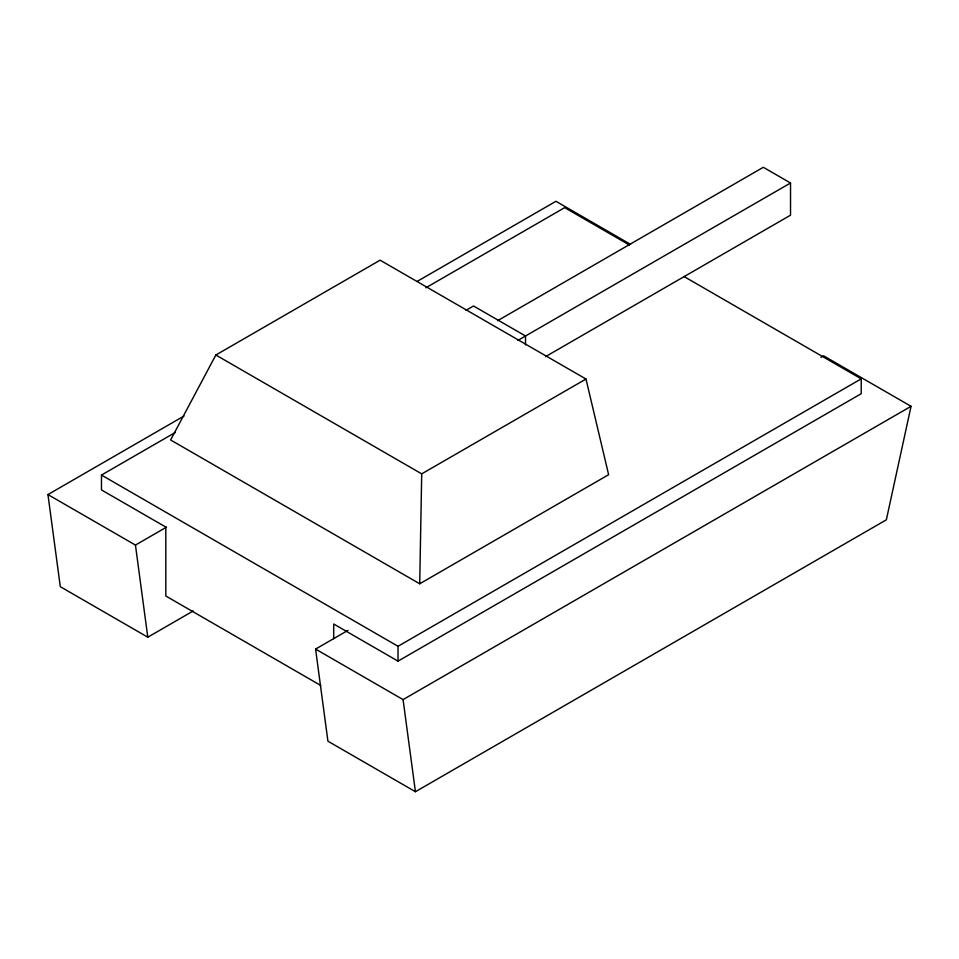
<?xml version="1.0" encoding="UTF-8"?>
<svg xmlns="http://www.w3.org/2000/svg" width="959" height="959" viewBox="0 0 959 959"><rect width="100%" height="100%" fill="white"/><g stroke="black" fill="none" stroke-linecap="round" stroke-linejoin="round"><path stroke-width="1.44" d="M419.718 583.779L421.708 473.866L585.985 379.033L608.629 474.705L419.718 583.779L170.618 439.965L215.847 355.01L380.112 260.177L585.985 379.033M820.964 357.299L823.553 355.801L911.05 406.316L886.344 519.826L415.427 791.714L327.93 741.199L315.583 649.087L347.973 630.375M193.203 610.979L147.794 637.196L60.297 586.68L47.95 494.568L184.02 416.014M417.273 281.347L555.932 201.294L630.554 244.377M320.774 685.469L165.811 596.007L165.811 527.066L101.474 489.929L101.474 475.065L175.437 432.377M425.844 287.796L564.683 207.647L629.428 245.024M465.918 310.368L473.518 305.981L525.52 335.998L525.52 344.904M497.577 320.714L763.316 167.286L790.528 183.001L790.528 215.188L545.527 356.64M47.95 494.568L135.447 545.084L166.542 527.126M517.92 340.385L790.528 183.001M101.474 475.065L398.021 646.282L861.218 378.853L861.218 393.705L398.021 661.135L333.684 623.997L333.684 638.658M315.583 649.087L403.068 699.602L911.05 406.316M683.815 276.42L861.218 378.853M215.847 355.01L421.708 473.866M403.068 699.602L415.427 791.714M135.447 545.084L147.794 637.196M398.021 646.282L398.021 661.135"/></g></svg>
